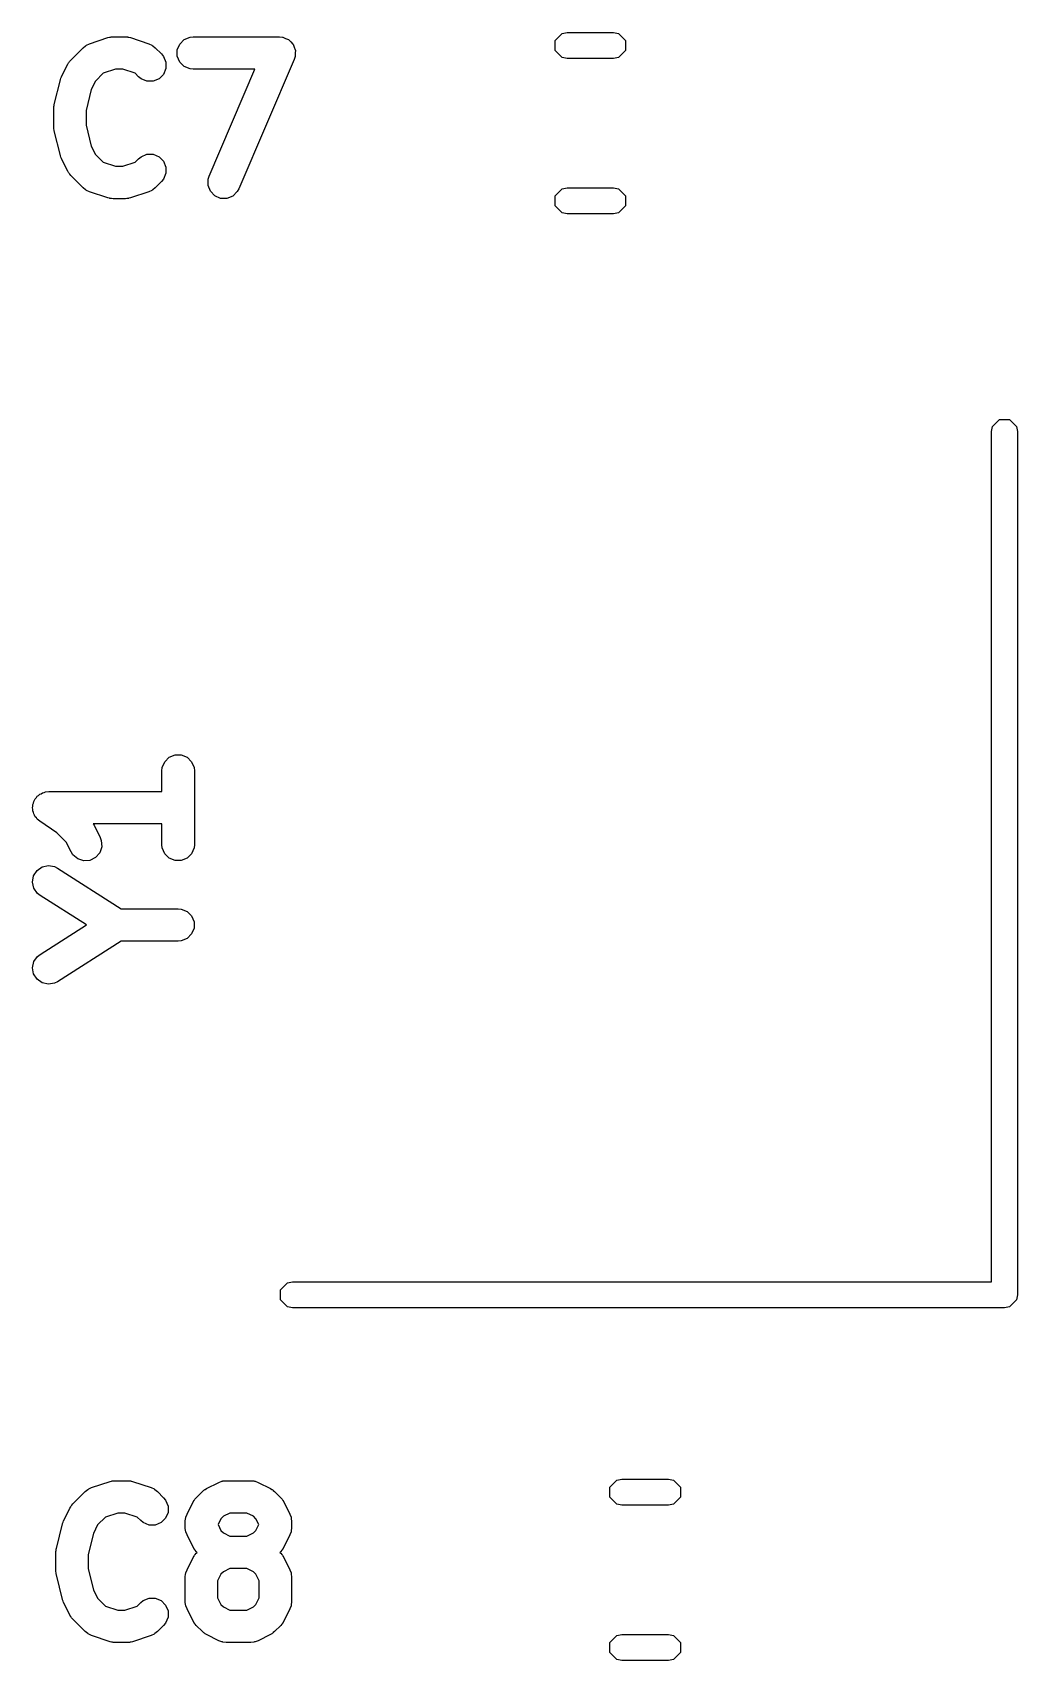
# Model space of a CAD drawing. Extents: x 53 to 255, y -141 to -27.
# Drawn here: x 99.51 to 104.08, y -115.28 to -107.74 of the extents above; entities that cross this region are included whole.
import ezdxf

# ---------------------------------------------------------------- set-up
doc = ezdxf.new("R2010")
doc.units = 0
doc.layers.add('BLACK', color=7, linetype='CONTINUOUS')

msp = doc.modelspace()

# ---------------------------------------------------------------- linework, layer by layer
at = {"layer": 'BLACK', "linetype": 'CONTINUOUS'}
for p, q in [((99.775629, -107.790757), (99.861343, -107.762186)), ((99.861343, -107.762186), (99.868596, -107.760536)), ((99.868596, -107.760536), (99.870428, -107.759778)), ((99.870428, -107.759778), (99.873082, -107.759516)), ((99.873082, -107.759516), (99.87568, -107.758926)), ((99.87568, -107.758926), (99.877654, -107.759066)), ((99.877654, -107.759066), (99.88506, -107.758337)), ((99.88506, -107.758337), (99.942203, -107.758337)), ((99.942203, -107.758337), (99.949608, -107.759066)), ((99.949608, -107.759066), (99.951583, -107.758926)), ((99.951583, -107.758926), (99.95418, -107.759516)), ((99.95418, -107.759516), (99.956835, -107.759778)), ((99.956835, -107.759778), (99.958666, -107.760536)), ((99.958666, -107.760536), (99.96592, -107.762186)), ((99.96592, -107.762186), (100.051633, -107.790757)), ((100.194129, -107.791669), (100.214821, -107.770977)), ((100.214821, -107.770977), (100.241857, -107.759778)), ((100.241857, -107.759778), (100.256489, -107.758337)), ((100.256489, -107.758337), (100.656489, -107.758337)), ((100.656489, -107.758337), (100.671121, -107.759778)), ((100.671121, -107.759778), (100.671549, -107.759955)), ((100.671549, -107.759955), (100.672017, -107.759961)), ((100.672017, -107.759961), (100.685107, -107.765571)), ((100.685107, -107.765571), (100.698157, -107.770977)), ((100.698157, -107.770977), (100.698485, -107.771305)), ((100.698485, -107.771305), (100.698914, -107.771489)), ((100.698914, -107.771489), (100.708829, -107.781649)), ((100.708829, -107.781649), (100.718849, -107.791669)), ((101.934202, -107.775605), (101.966674, -107.743133)), ((101.934202, -107.821527), (101.934202, -107.775605)), ((101.966674, -107.743133), (101.989635, -107.738566)), ((101.989635, -107.738566), (102.205307, -107.738566)), ((102.205307, -107.738566), (102.228268, -107.743133)), ((102.228268, -107.743133), (102.26074, -107.775605)), ((102.26074, -107.775605), (102.26074, -107.821527)), ((99.68917, -107.866018), (99.746313, -107.808875)), ((99.746313, -107.808875), (99.757678, -107.799548)), ((99.757678, -107.799548), (99.760168, -107.798516)), ((99.760168, -107.798516), (99.762204, -107.796751)), ((99.762204, -107.796751), (99.775629, -107.790757)), ((100.051633, -107.790757), (100.065059, -107.796751)), ((100.065059, -107.796751), (100.067094, -107.798516)), ((100.067094, -107.798516), (100.069585, -107.799548)), ((100.069585, -107.799548), (100.08095, -107.808875)), ((100.08095, -107.808875), (100.109522, -107.837447)), ((100.109522, -107.837447), (100.11885, -107.848812)), ((100.11885, -107.848812), (100.130048, -107.875849)), ((100.18293, -107.818705), (100.194129, -107.791669)), ((100.18293, -107.847969), (100.18293, -107.818705)), ((100.194129, -107.875005), (100.18293, -107.847969)), ((100.718849, -107.791669), (100.719027, -107.792099)), ((100.719027, -107.792099), (100.719353, -107.792433)), ((100.719353, -107.792433), (100.724626, -107.805615)), ((100.724626, -107.805615), (100.730048, -107.818705)), ((100.729864, -107.848864), (100.725425, -107.862881)), ((100.729869, -107.848399), (100.729864, -107.848864)), ((100.730048, -107.847969), (100.729869, -107.848399)), ((100.730048, -107.818705), (100.730048, -107.81917)), ((100.730048, -107.81917), (100.730221, -107.819603)), ((100.730221, -107.819603), (100.730048, -107.833782)), ((100.730048, -107.833782), (100.730048, -107.847969)), ((101.966674, -107.853999), (101.934202, -107.821527)), ((101.989635, -107.858566), (101.966674, -107.853999)), ((102.205307, -107.858566), (101.989635, -107.858566)), ((102.228268, -107.853999), (102.205307, -107.858566)), ((102.26074, -107.821527), (102.228268, -107.853999)), ((99.64655, -107.942653), (99.675121, -107.88551)), ((99.675121, -107.88551), (99.679085, -107.87921)), ((99.679085, -107.87921), (99.679843, -107.877383)), ((99.679843, -107.877383), (99.681531, -107.875326)), ((99.681531, -107.875326), (99.682953, -107.873067)), ((99.682953, -107.873067), (99.684451, -107.871767)), ((99.684451, -107.871767), (99.68917, -107.866018)), ((99.83986, -107.92746), (99.803841, -107.963478)), ((99.897229, -107.908337), (99.83986, -107.92746)), ((99.930033, -107.908337), (99.897229, -107.908337)), ((99.987403, -107.92746), (99.930033, -107.908337)), ((100.003456, -107.943513), (99.987403, -107.92746)), ((100.11885, -107.932148), (100.098157, -107.952841)), ((100.130048, -107.905112), (100.11885, -107.932148)), ((100.130048, -107.875849), (100.130048, -107.905112)), ((100.214821, -107.895697), (100.194129, -107.875005)), ((100.241857, -107.906896), (100.214821, -107.895697)), ((100.256489, -107.908337), (100.241857, -107.906896)), ((100.542748, -107.908337), (100.256489, -107.908337)), ((100.33041, -108.403793), (100.542748, -107.908337)), ((100.725425, -107.862881), (100.468282, -108.462881)), ((99.612299, -108.07229), (99.640871, -107.958004)), ((99.640871, -107.958004), (99.641256, -107.956924)), ((99.641256, -107.956924), (99.641295, -107.956385)), ((99.641295, -107.956385), (99.643622, -107.950303)), ((99.643622, -107.950303), (99.645818, -107.944158)), ((99.645818, -107.944158), (99.64614, -107.943722)), ((99.64614, -107.943722), (99.64655, -107.942653)), ((99.784397, -108.002368), (99.76006, -108.099714)), ((99.803841, -107.963478), (99.784397, -108.002368)), ((100.014821, -107.952841), (100.003456, -107.943513)), ((100.041858, -107.964039), (100.014821, -107.952841)), ((100.071121, -107.964039), (100.041858, -107.964039)), ((100.098157, -107.952841), (100.071121, -107.964039)), ((99.610149, -108.086834), (99.610958, -108.08136)), ((99.610311, -108.087926), (99.610149, -108.086834)), ((99.610958, -108.08136), (99.611501, -108.075848)), ((99.611501, -108.075848), (99.611923, -108.074826)), ((99.611923, -108.074826), (99.612299, -108.07229)), ((99.61006, -108.09048), (99.610311, -108.087926)), ((99.61006, -108.176194), (99.61006, -108.09048)), ((99.76006, -108.099714), (99.76006, -108.166959)), ((99.610311, -108.178747), (99.61006, -108.176194)), ((99.610149, -108.17984), (99.610311, -108.178747)), ((99.610958, -108.185313), (99.610149, -108.17984)), ((99.611501, -108.190826), (99.610958, -108.185313)), ((99.611923, -108.191847), (99.611501, -108.190826)), ((99.612299, -108.194384), (99.611923, -108.191847)), ((99.640871, -108.30867), (99.612299, -108.194384)), ((99.76006, -108.166959), (99.784397, -108.264305)), ((99.641256, -108.309749), (99.640871, -108.30867)), ((99.641295, -108.310289), (99.641256, -108.309749)), ((99.643622, -108.31637), (99.641295, -108.310289)), ((99.784397, -108.264305), (99.803841, -108.303195)), ((99.803841, -108.303195), (99.83986, -108.339214)), ((100.003456, -108.323161), (100.014821, -108.313833)), ((100.014821, -108.313833), (100.041858, -108.302635)), ((100.041858, -108.302635), (100.071121, -108.302635)), ((100.071121, -108.302635), (100.098157, -108.313833)), ((100.098157, -108.313833), (100.11885, -108.334526)), ((99.645818, -108.322516), (99.643622, -108.31637)), ((99.64614, -108.322951), (99.645818, -108.322516)), ((99.64655, -108.324021), (99.64614, -108.322951)), ((99.675121, -108.381164), (99.64655, -108.324021)), ((99.679085, -108.387463), (99.675121, -108.381164)), ((99.679843, -108.389291), (99.679085, -108.387463)), ((99.681531, -108.391347), (99.679843, -108.389291)), ((99.83986, -108.339214), (99.897229, -108.358337)), ((99.897229, -108.358337), (99.930033, -108.358337)), ((99.930033, -108.358337), (99.987403, -108.339213)), ((99.987403, -108.339213), (100.003456, -108.323161)), ((100.11885, -108.334526), (100.130048, -108.361562)), ((100.130048, -108.361562), (100.130048, -108.390825)), ((99.682953, -108.393607), (99.681531, -108.391347)), ((99.684451, -108.394906), (99.682953, -108.393607)), ((99.68917, -108.400656), (99.684451, -108.394906)), ((99.746313, -108.457799), (99.68917, -108.400656)), ((99.757678, -108.467126), (99.746313, -108.457799)), ((100.08095, -108.457799), (100.069585, -108.467126)), ((100.109522, -108.429227), (100.08095, -108.457799)), ((100.11885, -108.417862), (100.109522, -108.429227)), ((100.130048, -108.390825), (100.11885, -108.417862)), ((100.325614, -108.447071), (100.325971, -108.41781)), ((100.336482, -108.474241), (100.325614, -108.447071)), ((100.325971, -108.41781), (100.33041, -108.403793)), ((100.468282, -108.462881), (100.461194, -108.475762)), ((101.934202, -108.495605), (101.966674, -108.463133)), ((101.966674, -108.463133), (101.989635, -108.458566)), ((101.989635, -108.458566), (102.205307, -108.458566)), ((102.205307, -108.458566), (102.228268, -108.463133)), ((102.228268, -108.463133), (102.26074, -108.495605)), ((99.760168, -108.468157), (99.757678, -108.467126)), ((99.762204, -108.469923), (99.760168, -108.468157)), ((99.775629, -108.475917), (99.762204, -108.469923)), ((99.861343, -108.504488), (99.775629, -108.475917)), ((99.868596, -108.506137), (99.861343, -108.504488)), ((99.870428, -108.506896), (99.868596, -108.506137)), ((99.873082, -108.507157), (99.870428, -108.506896)), ((99.87568, -108.507748), (99.873082, -108.507157)), ((99.877654, -108.507607), (99.87568, -108.507748)), ((99.88506, -108.508337), (99.877654, -108.507607)), ((99.942203, -108.508337), (99.88506, -108.508337)), ((99.949608, -108.507607), (99.942203, -108.508337)), ((99.951583, -108.507748), (99.949608, -108.507607)), ((99.95418, -108.507157), (99.951583, -108.507748)), ((99.956835, -108.506896), (99.95418, -108.507157)), ((99.958666, -108.506137), (99.956835, -108.506896)), ((99.96592, -108.504488), (99.958666, -108.506137)), ((100.051633, -108.475917), (99.96592, -108.504488)), ((100.065059, -108.469923), (100.051633, -108.475917)), ((100.067094, -108.468157), (100.065059, -108.469923)), ((100.069585, -108.467126), (100.067094, -108.468157)), ((100.356921, -108.495185), (100.336482, -108.474241)), ((100.383819, -108.506712), (100.356921, -108.495185)), ((100.41308, -108.507069), (100.383819, -108.506712)), ((100.44025, -108.496201), (100.41308, -108.507069)), ((100.461194, -108.475762), (100.44025, -108.496201)), ((101.934202, -108.541527), (101.934202, -108.495605)), ((102.26074, -108.495605), (102.26074, -108.541527)), ((101.966674, -108.573999), (101.934202, -108.541527)), ((101.989635, -108.578566), (101.966674, -108.573999)), ((102.205307, -108.578566), (101.989635, -108.578566)), ((102.228268, -108.573999), (102.205307, -108.578566)), ((102.26074, -108.541527), (102.228268, -108.573999)), ((103.957239, -109.587566), (103.961806, -109.564605)), ((103.957239, -113.527566), (103.957239, -109.587566)), ((103.961806, -109.564605), (103.994278, -109.532133)), ((103.994278, -109.532133), (104.0402, -109.532133)), ((104.0402, -109.532133), (104.072672, -109.564605)), ((104.072672, -109.564605), (104.077239, -109.587566)), ((104.077239, -109.587566), (104.077239, -113.587566)), ((100.12465, -111.117326), (100.145342, -111.096634)), ((100.145342, -111.096634), (100.172378, -111.085435)), ((100.172378, -111.085435), (100.201642, -111.085435)), ((100.201642, -111.085435), (100.228678, -111.096634)), ((100.228678, -111.096634), (100.24937, -111.117326)), ((100.11201, -111.158994), (100.113451, -111.144362)), ((100.11201, -111.255422), (100.11201, -111.158994)), ((100.113451, -111.144362), (100.12465, -111.117326)), ((100.24937, -111.117326), (100.260569, -111.144362)), ((100.260569, -111.144362), (100.26201, -111.158994)), ((100.26201, -111.158994), (100.26201, -111.501851)), ((99.572378, -111.256863), (99.586854, -111.255437)), ((99.586854, -111.255437), (99.586931, -111.255422)), ((99.586931, -111.255422), (99.586957, -111.255427)), ((99.586957, -111.255427), (99.58701, -111.255422)), ((99.58701, -111.255422), (100.11201, -111.255422)), ((99.51201, -111.330501), (99.513451, -111.323216)), ((99.513451, -111.337705), (99.51201, -111.330501)), ((99.513451, -111.31579), (99.516263, -111.309001)), ((99.513451, -111.323216), (99.513451, -111.31579)), ((99.516263, -111.309001), (99.517689, -111.301793)), ((99.517689, -111.301793), (99.521808, -111.295614)), ((99.521808, -111.295614), (99.52465, -111.288754)), ((99.52465, -111.288754), (99.529845, -111.283558)), ((99.529845, -111.283558), (99.533922, -111.277444)), ((99.533922, -111.277444), (99.540091, -111.273312)), ((99.540091, -111.273312), (99.545342, -111.268062)), ((99.545342, -111.268062), (99.552131, -111.265249)), ((99.552131, -111.265249), (99.558237, -111.261161)), ((99.558237, -111.261161), (99.565517, -111.259704)), ((99.565517, -111.259704), (99.572378, -111.256863)), ((99.513451, -111.345054), (99.513451, -111.337705)), ((99.516292, -111.351914), (99.513451, -111.345054)), ((99.517749, -111.359195), (99.516292, -111.351914)), ((99.521837, -111.3653), (99.517749, -111.359195)), ((99.52465, -111.37209), (99.521837, -111.3653)), ((99.5299, -111.37734), (99.52465, -111.37209)), ((99.534032, -111.38351), (99.5299, -111.37734)), ((99.54529, -111.39273), (99.534032, -111.38351)), ((99.545342, -111.392782), (99.54529, -111.39273)), ((99.545364, -111.392791), (99.545342, -111.392782)), ((99.545407, -111.392826), (99.545364, -111.392791)), ((99.624942, -111.445849), (99.545407, -111.392826)), ((100.11201, -111.405422), (99.793332, -111.405422)), ((99.793332, -111.405422), (99.796949, -111.411167)), ((100.11201, -111.501851), (100.11201, -111.405422)), ((99.668228, -111.489135), (99.624942, -111.445849)), ((99.796949, -111.411167), (99.825521, -111.468309)), ((99.825521, -111.468309), (99.830776, -111.482041)), ((99.691357, -111.535392), (99.668228, -111.489135)), ((99.69919, -111.547835), (99.691357, -111.535392)), ((99.721297, -111.567008), (99.69919, -111.547835)), ((99.823596, -111.538992), (99.804423, -111.5611)), ((99.83285, -111.511231), (99.823596, -111.538992)), ((99.830776, -111.482041), (99.83285, -111.511231)), ((100.113451, -111.516483), (100.11201, -111.501851)), ((100.12465, -111.543519), (100.113451, -111.516483)), ((100.145342, -111.564211), (100.12465, -111.543519)), ((100.24937, -111.543519), (100.228678, -111.564211)), ((100.260569, -111.516483), (100.24937, -111.543519)), ((100.26201, -111.501851), (100.260569, -111.516483)), ((99.517096, -111.646132), (99.532807, -111.621444)), ((99.532807, -111.621444), (99.55677, -111.604647)), ((99.55677, -111.604647), (99.585336, -111.598299)), ((99.585336, -111.598299), (99.614158, -111.603366)), ((99.614158, -111.603366), (99.627276, -111.610005)), ((99.627276, -111.610005), (99.923137, -111.79828)), ((99.749059, -111.576262), (99.721297, -111.567008)), ((99.778249, -111.574188), (99.749059, -111.576262)), ((99.804423, -111.5611), (99.778249, -111.574188)), ((100.172378, -111.57541), (100.145342, -111.564211)), ((100.201642, -111.57541), (100.172378, -111.57541)), ((100.228678, -111.564211), (100.201642, -111.57541)), ((99.512029, -111.674954), (99.517096, -111.646132)), ((99.518377, -111.70352), (99.512029, -111.674954)), ((99.535174, -111.727483), (99.518377, -111.70352)), ((99.546744, -111.736555), (99.535174, -111.727483)), ((99.761597, -111.87328), (99.546744, -111.736555)), ((99.923137, -111.79828), (100.18701, -111.79828)), ((100.18701, -111.79828), (100.201642, -111.799721)), ((100.201642, -111.799721), (100.228678, -111.81092)), ((100.228678, -111.81092), (100.24937, -111.831612)), ((100.24937, -111.831612), (100.260569, -111.858648)), ((100.260569, -111.858648), (100.260569, -111.887912)), ((99.546744, -112.010005), (99.761597, -111.87328)), ((100.24937, -111.914948), (100.228678, -111.93564)), ((100.260569, -111.887912), (100.24937, -111.914948)), ((99.923137, -111.94828), (99.627276, -112.136555)), ((100.18701, -111.94828), (99.923137, -111.94828)), ((100.201642, -111.946839), (100.18701, -111.94828)), ((100.228678, -111.93564), (100.201642, -111.946839)), ((99.512029, -112.071606), (99.518377, -112.04304)), ((99.517096, -112.100428), (99.512029, -112.071606)), ((99.518377, -112.04304), (99.535174, -112.019077)), ((99.535174, -112.019077), (99.546744, -112.010005)), ((99.532807, -112.125116), (99.517096, -112.100428)), ((99.55677, -112.141913), (99.532807, -112.125116)), ((99.585336, -112.148261), (99.55677, -112.141913)), ((99.614158, -112.143194), (99.585336, -112.148261)), ((99.627276, -112.136555), (99.614158, -112.143194)), ((100.661806, -113.564605), (100.694278, -113.532133)), ((100.661806, -113.610527), (100.661806, -113.564605)), ((100.694278, -113.532133), (100.717239, -113.527566)), ((100.717239, -113.527566), (103.957239, -113.527566)), ((104.077239, -113.587566), (104.072672, -113.610527)), ((100.694278, -113.642999), (100.661806, -113.610527)), ((100.717239, -113.647566), (100.694278, -113.642999)), ((104.017239, -113.647566), (100.717239, -113.647566)), ((104.0402, -113.642999), (104.017239, -113.647566)), ((104.072672, -113.610527), (104.0402, -113.642999)), ((99.69917, -114.556018), (99.756313, -114.498875)), ((99.756313, -114.498875), (99.767678, -114.489548)), ((99.767678, -114.489548), (99.770168, -114.488516)), ((99.770168, -114.488516), (99.772204, -114.486751)), ((99.772204, -114.486751), (99.785629, -114.480757)), ((99.785629, -114.480757), (99.871343, -114.452186)), ((99.871343, -114.452186), (99.878596, -114.450536)), ((99.878596, -114.450536), (99.880428, -114.449778)), ((99.880428, -114.449778), (99.883082, -114.449516)), ((99.883082, -114.449516), (99.88568, -114.448926)), ((99.88568, -114.448926), (99.887654, -114.449066)), ((99.887654, -114.449066), (99.89506, -114.448337)), ((99.89506, -114.448337), (99.952203, -114.448337)), ((99.952203, -114.448337), (99.959608, -114.449066)), ((99.959608, -114.449066), (99.961583, -114.448926)), ((99.961583, -114.448926), (99.96418, -114.449516)), ((99.96418, -114.449516), (99.966835, -114.449778)), ((99.966835, -114.449778), (99.968666, -114.450536)), ((99.968666, -114.450536), (99.97592, -114.452186)), ((99.97592, -114.452186), (100.061633, -114.480757)), ((100.061633, -114.480757), (100.075059, -114.486751)), ((100.075059, -114.486751), (100.077094, -114.488516)), ((100.077094, -114.488516), (100.079585, -114.489548)), ((100.079585, -114.489548), (100.09095, -114.498875)), ((100.09095, -114.498875), (100.119522, -114.527447)), ((100.270598, -114.527448), (100.299169, -114.498876)), ((100.299169, -114.498876), (100.304923, -114.494152)), ((100.304923, -114.494152), (100.30622, -114.492658)), ((100.30622, -114.492658), (100.308472, -114.49124)), ((100.308472, -114.49124), (100.310534, -114.489548)), ((100.310534, -114.489548), (100.312366, -114.488789)), ((100.312366, -114.488789), (100.318662, -114.484826)), ((100.318662, -114.484826), (100.375806, -114.456255)), ((100.375806, -114.456255), (100.389538, -114.451)), ((100.389538, -114.451), (100.392224, -114.450809)), ((100.392224, -114.450809), (100.394714, -114.449778)), ((100.394714, -114.449778), (100.409346, -114.448337)), ((100.409346, -114.448337), (100.523632, -114.448337)), ((100.523632, -114.448337), (100.538264, -114.449778)), ((100.538264, -114.449778), (100.540753, -114.450809)), ((100.540753, -114.450809), (100.543441, -114.451)), ((100.543441, -114.451), (100.557173, -114.456255)), ((100.557173, -114.456255), (100.614316, -114.484826)), ((100.614316, -114.484826), (100.620613, -114.488789)), ((100.620613, -114.488789), (100.622444, -114.489548)), ((100.622444, -114.489548), (100.624503, -114.491238)), ((100.624503, -114.491238), (100.626759, -114.492658)), ((100.626759, -114.492658), (100.628057, -114.494155)), ((100.628057, -114.494155), (100.633809, -114.498876)), ((100.633809, -114.498876), (100.66238, -114.527448)), ((102.188202, -114.478355), (102.220674, -114.445883)), ((102.188202, -114.524277), (102.188202, -114.478355)), ((102.220674, -114.445883), (102.243635, -114.441316)), ((102.243635, -114.441316), (102.459307, -114.441316)), ((102.459307, -114.441316), (102.482268, -114.445883)), ((102.482268, -114.445883), (102.51474, -114.478355)), ((102.51474, -114.478355), (102.51474, -114.524277)), ((99.685121, -114.57551), (99.689085, -114.56921)), ((99.689085, -114.56921), (99.689843, -114.567383)), ((99.689843, -114.567383), (99.691531, -114.565326)), ((99.691531, -114.565326), (99.692953, -114.563067)), ((99.692953, -114.563067), (99.694451, -114.561767)), ((99.694451, -114.561767), (99.69917, -114.556018)), ((100.119522, -114.527447), (100.12885, -114.538812)), ((100.12885, -114.538812), (100.140048, -114.565849)), ((100.140048, -114.565849), (100.140048, -114.595112)), ((100.227978, -114.604082), (100.25655, -114.546939)), ((100.25655, -114.546939), (100.260512, -114.540644)), ((100.260512, -114.540644), (100.261271, -114.538813)), ((100.261271, -114.538813), (100.262964, -114.536749)), ((100.262964, -114.536749), (100.264383, -114.534496)), ((100.264383, -114.534496), (100.265877, -114.533199)), ((100.265877, -114.533199), (100.270598, -114.527448)), ((100.66238, -114.527448), (100.6671, -114.5332)), ((100.6671, -114.5332), (100.668596, -114.534497)), ((100.668596, -114.534497), (100.670015, -114.536751)), ((100.670015, -114.536751), (100.671707, -114.538813)), ((100.671707, -114.538813), (100.672465, -114.540643)), ((100.672465, -114.540643), (100.676428, -114.546939)), ((100.676428, -114.546939), (100.704999, -114.604083)), ((102.220674, -114.556749), (102.188202, -114.524277)), ((102.243635, -114.561316), (102.220674, -114.556749)), ((102.459307, -114.561316), (102.243635, -114.561316)), ((102.482268, -114.556749), (102.459307, -114.561316)), ((102.51474, -114.524277), (102.482268, -114.556749)), ((99.622299, -114.76229), (99.650871, -114.648004)), ((99.650871, -114.648004), (99.651256, -114.646924)), ((99.651256, -114.646924), (99.651295, -114.646385)), ((99.651295, -114.646385), (99.653622, -114.640303)), ((99.653622, -114.640303), (99.655818, -114.634158)), ((99.655818, -114.634158), (99.65614, -114.633722)), ((99.65614, -114.633722), (99.65655, -114.632653)), ((99.65655, -114.632653), (99.685121, -114.57551)), ((99.84986, -114.61746), (99.813841, -114.653478)), ((99.907229, -114.598337), (99.84986, -114.61746)), ((99.940033, -114.598337), (99.907229, -114.598337)), ((99.997403, -114.61746), (99.940033, -114.598337)), ((100.013456, -114.633513), (99.997403, -114.61746)), ((100.024821, -114.642841), (100.013456, -114.633513)), ((100.051858, -114.654039), (100.024821, -114.642841)), ((100.108157, -114.642841), (100.081121, -114.654039)), ((100.12885, -114.622148), (100.108157, -114.642841)), ((100.140048, -114.595112), (100.12885, -114.622148)), ((100.22006, -114.637623), (100.221501, -114.622991)), ((100.22006, -114.666194), (100.22006, -114.637623)), ((100.221501, -114.622991), (100.222531, -114.620502)), ((100.222531, -114.620502), (100.222723, -114.617813)), ((100.222723, -114.617813), (100.227978, -114.604082)), ((100.385271, -114.624905), (100.37177, -114.651908)), ((100.39663, -114.613546), (100.385271, -114.624905)), ((100.427051, -114.598337), (100.39663, -114.613546)), ((100.505928, -114.598337), (100.427051, -114.598337)), ((100.536346, -114.613546), (100.505928, -114.598337)), ((100.547706, -114.624906), (100.536346, -114.613546)), ((100.561207, -114.651908), (100.547706, -114.624906)), ((100.704999, -114.604083), (100.710254, -114.617815)), ((100.710254, -114.617815), (100.710444, -114.620501)), ((100.710444, -114.620501), (100.711476, -114.622991)), ((100.711476, -114.622991), (100.712917, -114.637623)), ((100.712917, -114.637623), (100.712917, -114.666194)), ((99.794397, -114.692368), (99.77006, -114.789714)), ((99.813841, -114.653478), (99.794397, -114.692368)), ((100.081121, -114.654039), (100.051858, -114.654039)), ((100.221501, -114.680826), (100.22006, -114.666194)), ((100.222531, -114.683314), (100.221501, -114.680826)), ((100.222723, -114.686004), (100.222531, -114.683314)), ((100.227978, -114.699735), (100.222723, -114.686004)), ((100.25655, -114.756878), (100.227978, -114.699735)), ((100.37177, -114.651908), (100.385271, -114.67891)), ((100.385271, -114.67891), (100.39663, -114.690269)), ((100.39663, -114.690269), (100.427051, -114.70548)), ((100.427051, -114.70548), (100.505926, -114.70548)), ((100.505926, -114.70548), (100.536348, -114.690268)), ((100.536348, -114.690268), (100.547706, -114.67891)), ((100.547706, -114.67891), (100.561207, -114.651908)), ((100.704999, -114.699734), (100.676428, -114.756878)), ((100.710254, -114.686002), (100.704999, -114.699734)), ((100.710444, -114.683315), (100.710254, -114.686002)), ((100.711476, -114.680826), (100.710444, -114.683315)), ((100.712917, -114.666194), (100.711476, -114.680826)), ((99.62006, -114.78048), (99.620311, -114.777926)), ((99.62006, -114.866194), (99.62006, -114.78048)), ((99.620149, -114.776834), (99.620958, -114.77136)), ((99.620311, -114.777926), (99.620149, -114.776834)), ((99.620958, -114.77136), (99.621501, -114.765848)), ((99.621501, -114.765848), (99.621923, -114.764826)), ((99.621923, -114.764826), (99.622299, -114.76229)), ((99.77006, -114.789714), (99.77006, -114.856959)), ((100.260513, -114.763174), (100.25655, -114.756878)), ((100.25655, -114.804082), (100.260512, -114.797787)), ((100.260512, -114.797787), (100.261271, -114.795956)), ((100.261272, -114.765005), (100.260513, -114.763174)), ((100.261271, -114.795956), (100.262964, -114.793892)), ((100.262963, -114.767066), (100.261272, -114.765005)), ((100.264383, -114.769321), (100.262963, -114.767066)), ((100.262964, -114.793892), (100.264383, -114.791639)), ((100.265878, -114.770617), (100.264383, -114.769321)), ((100.264383, -114.791639), (100.265877, -114.790342)), ((100.265877, -114.790342), (100.270598, -114.784591)), ((100.270599, -114.77637), (100.265878, -114.770617)), ((100.270598, -114.784591), (100.274708, -114.780479)), ((100.274708, -114.780479), (100.270599, -114.77637)), ((100.662379, -114.77637), (100.658269, -114.780479)), ((100.658269, -114.780479), (100.66238, -114.784591)), ((100.667099, -114.770617), (100.662379, -114.77637)), ((100.66238, -114.784591), (100.6671, -114.790343)), ((100.668596, -114.76932), (100.667099, -114.770617)), ((100.6671, -114.790343), (100.668596, -114.79164)), ((100.670015, -114.767064), (100.668596, -114.76932)), ((100.668596, -114.79164), (100.670015, -114.793894)), ((100.671706, -114.765005), (100.670015, -114.767064)), ((100.670015, -114.793894), (100.671707, -114.795956)), ((100.672463, -114.763175), (100.671706, -114.765005)), ((100.671707, -114.795956), (100.672465, -114.797786)), ((100.676428, -114.756878), (100.672463, -114.763175)), ((100.672465, -114.797786), (100.676428, -114.804082)), ((99.620311, -114.868747), (99.62006, -114.866194)), ((99.620149, -114.86984), (99.620311, -114.868747)), ((99.620958, -114.875313), (99.620149, -114.86984)), ((99.621501, -114.880826), (99.620958, -114.875313)), ((99.77006, -114.856959), (99.794397, -114.954305)), ((100.222531, -114.877645), (100.222723, -114.874956)), ((100.222723, -114.874956), (100.227978, -114.861225)), ((100.227978, -114.861225), (100.25655, -114.804082)), ((100.39663, -114.870689), (100.385271, -114.882048)), ((100.427051, -114.85548), (100.39663, -114.870689)), ((100.505928, -114.85548), (100.427051, -114.85548)), ((100.536346, -114.870689), (100.505928, -114.85548)), ((100.547706, -114.882049), (100.536346, -114.870689)), ((100.676428, -114.804082), (100.704999, -114.861226)), ((100.704999, -114.861226), (100.710254, -114.874958)), ((100.710254, -114.874958), (100.710444, -114.877644)), ((99.621923, -114.881847), (99.621501, -114.880826)), ((99.622299, -114.884384), (99.621923, -114.881847)), ((99.650871, -114.99867), (99.622299, -114.884384)), ((100.22006, -114.894766), (100.221501, -114.880134)), ((100.22006, -115.009051), (100.22006, -114.894766)), ((100.221501, -114.880134), (100.222531, -114.877645)), ((100.385271, -114.882048), (100.37006, -114.912471)), ((100.37006, -114.912471), (100.37006, -114.991345)), ((100.562917, -114.91247), (100.547706, -114.882049)), ((100.562917, -114.991346), (100.562917, -114.91247)), ((100.710444, -114.877644), (100.711476, -114.880134)), ((100.711476, -114.880134), (100.712917, -114.894766)), ((100.712917, -114.894766), (100.712917, -115.009051)), ((99.651256, -114.999749), (99.650871, -114.99867)), ((99.651295, -115.000289), (99.651256, -114.999749)), ((99.653622, -115.00637), (99.651295, -115.000289)), ((99.655818, -115.012516), (99.653622, -115.00637)), ((99.65614, -115.012951), (99.655818, -115.012516)), ((99.65655, -115.014021), (99.65614, -115.012951)), ((99.685121, -115.071164), (99.65655, -115.014021)), ((99.794397, -114.954305), (99.813841, -114.993195)), ((99.813841, -114.993195), (99.84986, -115.029214)), ((99.997403, -115.029213), (100.013456, -115.013161)), ((100.013456, -115.013161), (100.024821, -115.003833)), ((100.024821, -115.003833), (100.051858, -114.992635)), ((100.051858, -114.992635), (100.081121, -114.992635)), ((100.081121, -114.992635), (100.108157, -115.003833)), ((100.108157, -115.003833), (100.12885, -115.024526)), ((100.12885, -115.024526), (100.140048, -115.051562)), ((100.221501, -115.023683), (100.22006, -115.009051)), ((100.222531, -115.026171), (100.221501, -115.023683)), ((100.222723, -115.028861), (100.222531, -115.026171)), ((100.37006, -114.991345), (100.385271, -115.021768)), ((100.385271, -115.021768), (100.39663, -115.033127)), ((100.536346, -115.033127), (100.547706, -115.021767)), ((100.547706, -115.021767), (100.562917, -114.991346)), ((100.710444, -115.026172), (100.710254, -115.028859)), ((100.711476, -115.023683), (100.710444, -115.026172)), ((100.712917, -115.009051), (100.711476, -115.023683)), ((99.689085, -115.077463), (99.685121, -115.071164)), ((99.689843, -115.079291), (99.689085, -115.077463)), ((99.691531, -115.081347), (99.689843, -115.079291)), ((99.692953, -115.083607), (99.691531, -115.081347)), ((99.694451, -115.084906), (99.692953, -115.083607)), ((99.69917, -115.090656), (99.694451, -115.084906)), ((99.756313, -115.147799), (99.69917, -115.090656)), ((99.84986, -115.029214), (99.907229, -115.048337)), ((99.907229, -115.048337), (99.940033, -115.048337)), ((99.940033, -115.048337), (99.997403, -115.029213)), ((100.140048, -115.080825), (100.12885, -115.107862)), ((100.140048, -115.051562), (100.140048, -115.080825)), ((100.227978, -115.042592), (100.222723, -115.028861)), ((100.25655, -115.099735), (100.227978, -115.042592)), ((100.260512, -115.106029), (100.25655, -115.099735)), ((100.39663, -115.033127), (100.427051, -115.048337)), ((100.427051, -115.048337), (100.505928, -115.048337)), ((100.505928, -115.048337), (100.536346, -115.033127)), ((100.676428, -115.099735), (100.672465, -115.10603)), ((100.704999, -115.042591), (100.676428, -115.099735)), ((100.710254, -115.028859), (100.704999, -115.042591)), ((99.767678, -115.157126), (99.756313, -115.147799)), ((99.770168, -115.158157), (99.767678, -115.157126)), ((99.772204, -115.159923), (99.770168, -115.158157)), ((99.785629, -115.165917), (99.772204, -115.159923)), ((99.871343, -115.194488), (99.785629, -115.165917)), ((100.061633, -115.165917), (99.97592, -115.194488)), ((100.075059, -115.159923), (100.061633, -115.165917)), ((100.077094, -115.158157), (100.075059, -115.159923)), ((100.079585, -115.157126), (100.077094, -115.158157)), ((100.09095, -115.147799), (100.079585, -115.157126)), ((100.119522, -115.119227), (100.09095, -115.147799)), ((100.12885, -115.107862), (100.119522, -115.119227)), ((100.261271, -115.107861), (100.260512, -115.106029)), ((100.262964, -115.109924), (100.261271, -115.107861)), ((100.264383, -115.112178), (100.262964, -115.109924)), ((100.265877, -115.113474), (100.264383, -115.112178)), ((100.270598, -115.119226), (100.265877, -115.113474)), ((100.299169, -115.147798), (100.270598, -115.119226)), ((100.304923, -115.152521), (100.299169, -115.147798)), ((100.30622, -115.154016), (100.304923, -115.152521)), ((100.308472, -115.155433), (100.30622, -115.154016)), ((100.310534, -115.157126), (100.308472, -115.155433)), ((100.312366, -115.157884), (100.310534, -115.157126)), ((100.318662, -115.161848), (100.312366, -115.157884)), ((100.375806, -115.190419), (100.318662, -115.161848)), ((100.614316, -115.161848), (100.557173, -115.190419)), ((100.620613, -115.157884), (100.614316, -115.161848)), ((100.622444, -115.157126), (100.620613, -115.157884)), ((100.624503, -115.155435), (100.622444, -115.157126)), ((100.626759, -115.154016), (100.624503, -115.155435)), ((100.628057, -115.152518), (100.626759, -115.154016)), ((100.633809, -115.147798), (100.628057, -115.152518)), ((100.66238, -115.119226), (100.633809, -115.147798)), ((100.6671, -115.113473), (100.66238, -115.119226)), ((100.668596, -115.112177), (100.6671, -115.113473)), ((100.670015, -115.109922), (100.668596, -115.112177)), ((100.671707, -115.107861), (100.670015, -115.109922)), ((100.672465, -115.10603), (100.671707, -115.107861)), ((102.188202, -115.198355), (102.220674, -115.165883)), ((102.220674, -115.165883), (102.243635, -115.161316)), ((102.243635, -115.161316), (102.459307, -115.161316)), ((102.459307, -115.161316), (102.482268, -115.165883)), ((102.482268, -115.165883), (102.51474, -115.198355)), ((99.878596, -115.196137), (99.871343, -115.194488)), ((99.880428, -115.196896), (99.878596, -115.196137)), ((99.883082, -115.197157), (99.880428, -115.196896)), ((99.88568, -115.197748), (99.883082, -115.197157)), ((99.887654, -115.197607), (99.88568, -115.197748)), ((99.89506, -115.198337), (99.887654, -115.197607)), ((99.952203, -115.198337), (99.89506, -115.198337)), ((99.959608, -115.197607), (99.952203, -115.198337)), ((99.961583, -115.197748), (99.959608, -115.197607)), ((99.96418, -115.197157), (99.961583, -115.197748)), ((99.966835, -115.196896), (99.96418, -115.197157)), ((99.968666, -115.196137), (99.966835, -115.196896)), ((99.97592, -115.194488), (99.968666, -115.196137)), ((100.389538, -115.195674), (100.375806, -115.190419)), ((100.392224, -115.195864), (100.389538, -115.195674)), ((100.394714, -115.196896), (100.392224, -115.195864)), ((100.409346, -115.198337), (100.394714, -115.196896)), ((100.523632, -115.198337), (100.409346, -115.198337)), ((100.538264, -115.196896), (100.523632, -115.198337)), ((100.540753, -115.195864), (100.538264, -115.196896)), ((100.543441, -115.195674), (100.540753, -115.195864)), ((100.557173, -115.190419), (100.543441, -115.195674)), ((102.188202, -115.244277), (102.188202, -115.198355)), ((102.220674, -115.276749), (102.188202, -115.244277)), ((102.51474, -115.244277), (102.482268, -115.276749)), ((102.51474, -115.198355), (102.51474, -115.244277)), ((102.243635, -115.281316), (102.220674, -115.276749)), ((102.459307, -115.281316), (102.243635, -115.281316)), ((102.482268, -115.276749), (102.459307, -115.281316))]:
    msp.add_line(p, q, dxfattribs=at)

doc.saveas('drawing.dxf')
